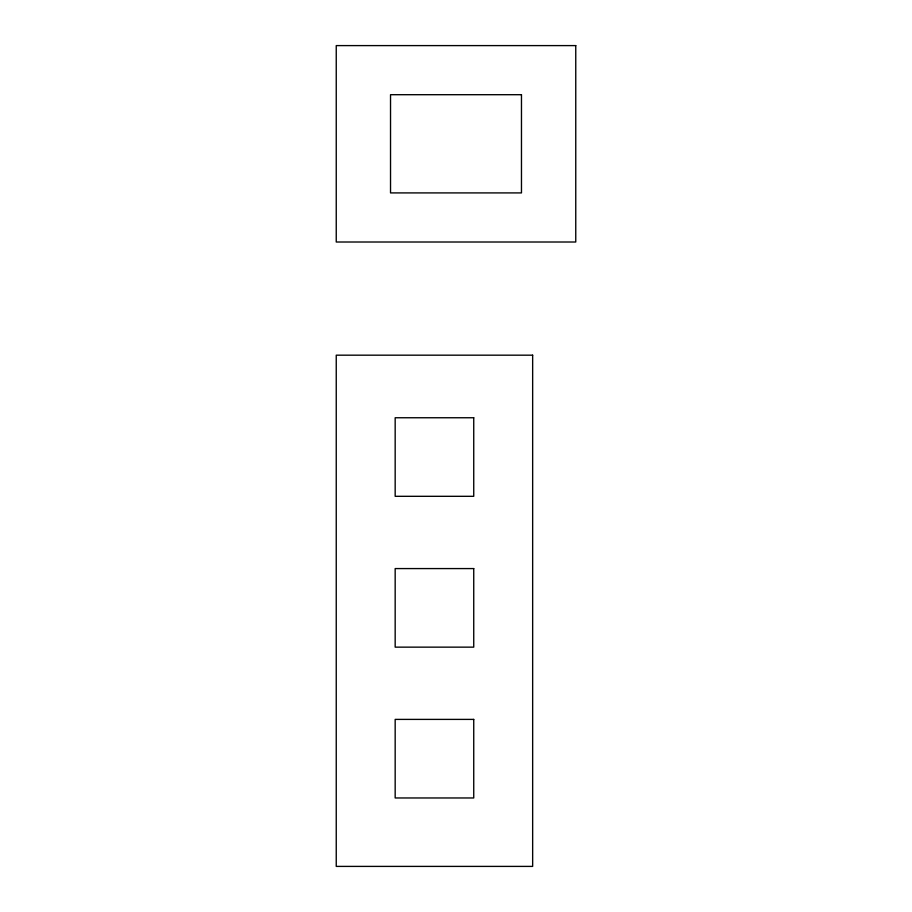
<?xml version="1.0" encoding="UTF-8"?>
<svg xmlns="http://www.w3.org/2000/svg" width="912" height="912" viewBox="0 0 912 912"><rect width="100%" height="100%" fill="white"/><g stroke="black" fill="none" stroke-linecap="round" stroke-linejoin="round"><path stroke-width="1.37" d="M575.757 45.6L336.243 45.6L336.243 242.011L575.757 242.011L575.757 45.6M521.47 94.7L390.53 94.7L390.53 192.911L521.47 192.911L521.47 94.7M532.654 355.178L336.243 355.178L336.243 866.4L532.654 866.4L532.654 355.178M473.738 417.753L395.17 417.753L395.17 496.31L473.738 496.31L473.738 417.753M473.738 568.575L395.17 568.575L395.17 647.144L473.738 647.144L473.738 568.575M473.738 719.397L395.17 719.397L395.17 797.966L473.738 797.966L473.738 719.397"/></g></svg>
